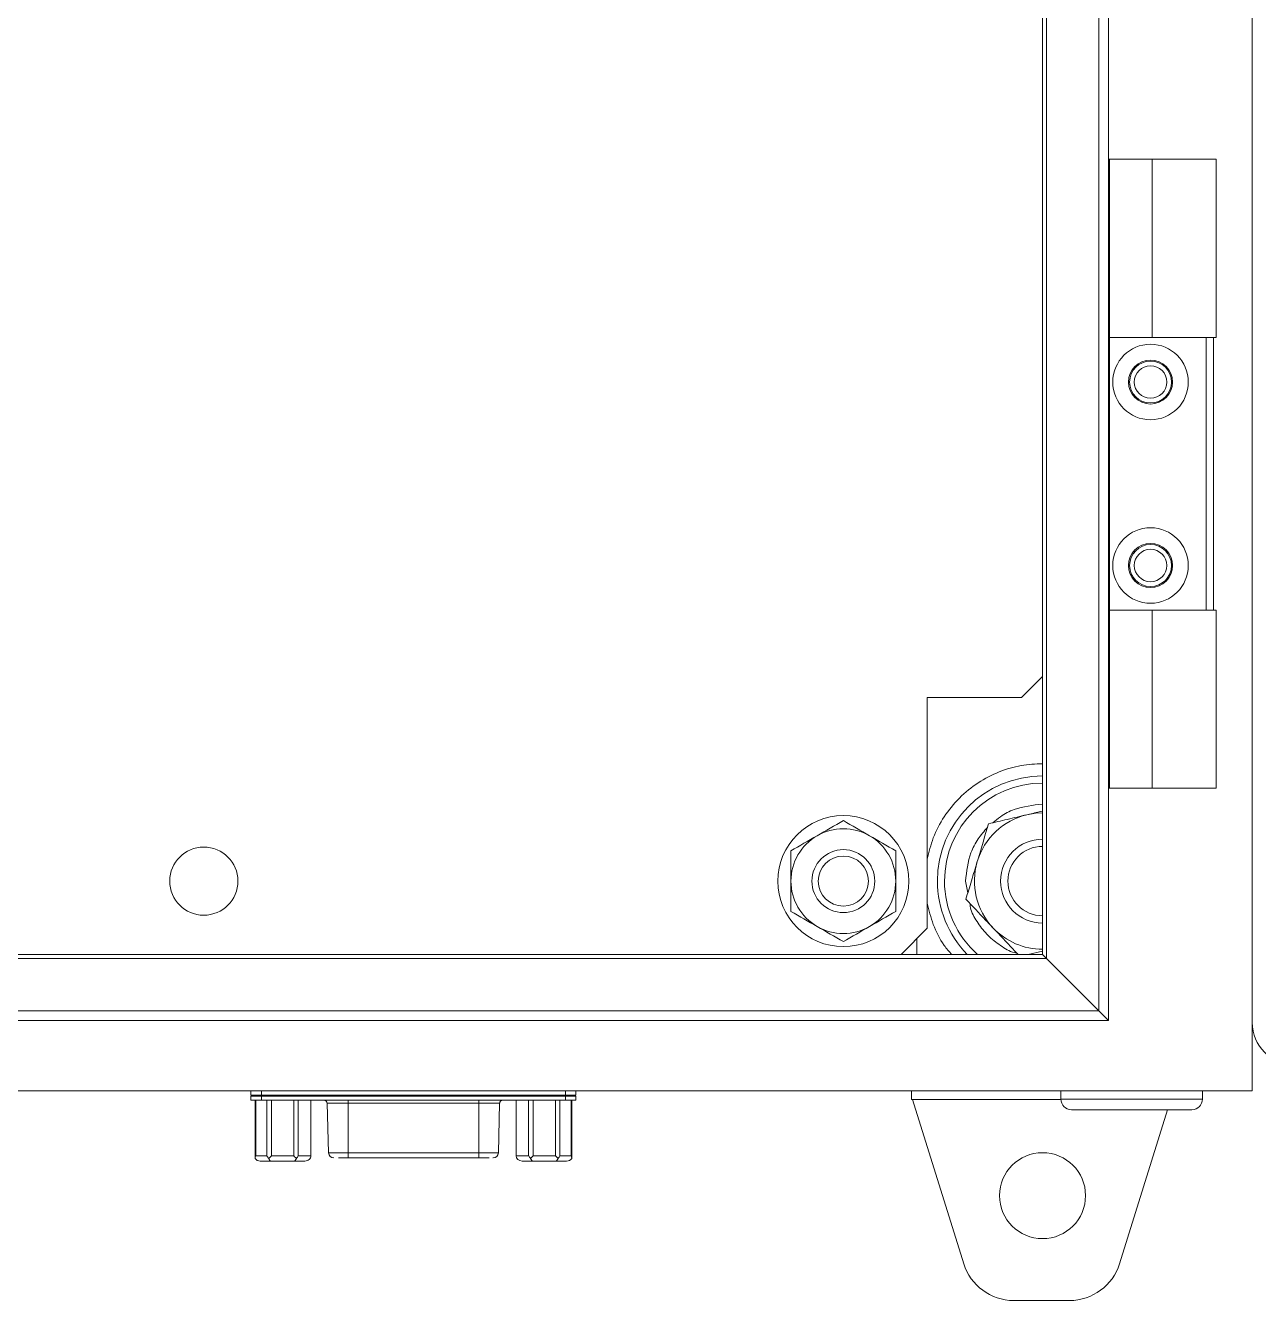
# Model space of a CAD drawing. Extents: x 4137 to 28680, y 2446 to 6814.
# Drawn here: x 10953.7 to 11071.3, y 4737.6 to 4859.2 of the extents above; entities that cross this region are included whole.
import ezdxf

# ---------------------------------------------------------------- set-up
doc = ezdxf.new("R2010")
doc.units = 0
doc.header["$LTSCALE"] = 0.5
doc.layers.get('0').update_dxf_attribs({"linetype": 'CONTINUOUS'})

msp = doc.modelspace()

# ---------------------------------------------------------------- linework, layer by layer
at = {"color": 7, "linetype": 'Continuous', "lineweight": 15}
for p, q in [((11070.68, 4757.59), (11070.68, 5057.59)), ((11070.68, 4757.59), (11070.68, 5057.59)), ((11056.98, 5050.9), (11056.98, 4764.28)), ((11056.98, 5050.9), (11056.98, 4764.28)), ((11070.68, 5051.09), (11070.68, 4764.09)), ((11070.68, 5051.09), (11070.68, 4764.09)), ((11056.06, 5049.97), (11056.06, 4765.21)), ((11056.06, 5049.97), (11056.06, 4765.21)), ((11050.68, 5044.59), (11050.68, 4770.59)), ((11050.68, 5044.59), (11050.68, 4770.59)), ((11051.07, 4770.2), (11051.07, 5044.98)), ((11051.07, 4770.2), (11051.07, 5044.98)), ((11057.06, 4846.44), (11056.98, 4846.44)), ((11057.06, 4846.44), (11056.98, 4846.44)), ((11057.06, 4829.44), (11057.06, 4846.44)), ((11057.06, 4846.44), (11061.12, 4846.44)), ((11057.06, 4829.44), (11057.06, 4846.44)), ((11057.06, 4846.44), (11061.12, 4846.44)), ((11061.12, 4846.44), (11061.12, 4829.44)), ((11061.12, 4846.44), (11067.23, 4846.44)), ((11061.12, 4846.44), (11061.12, 4829.44)), ((11061.12, 4846.44), (11067.23, 4846.44)), ((11067.23, 4829.44), (11067.23, 4846.44)), ((11067.23, 4829.44), (11067.23, 4846.44)), ((11056.98, 4829.44), (11057.06, 4829.44)), ((11056.98, 4829.44), (11057.06, 4829.44)), ((11061.12, 4829.44), (11057.06, 4829.44)), ((11061.12, 4829.44), (11057.06, 4829.44)), ((11057.08, 4803.44), (11057.08, 4829.44)), ((11057.08, 4803.44), (11057.08, 4829.44)), ((11061.12, 4829.44), (11067.23, 4829.44)), ((11061.12, 4829.44), (11067.23, 4829.44)), ((11066.28, 4829.44), (11066.28, 4803.44)), ((11066.28, 4829.44), (11066.28, 4803.44)), ((11066.98, 4803.44), (11066.98, 4829.44)), ((11066.98, 4803.44), (11066.98, 4829.44)), ((11056.98, 4803.44), (11057.06, 4803.44)), ((11056.98, 4803.44), (11057.06, 4803.44)), ((11057.06, 4786.44), (11057.06, 4803.44)), ((11057.06, 4803.44), (11061.12, 4803.44)), ((11057.06, 4786.44), (11057.06, 4803.44)), ((11057.06, 4803.44), (11061.12, 4803.44)), ((11061.12, 4803.44), (11061.12, 4786.44)), ((11067.23, 4803.44), (11061.12, 4803.44)), ((11061.12, 4803.44), (11061.12, 4786.44)), ((11067.23, 4803.44), (11061.12, 4803.44)), ((11067.23, 4786.44), (11067.23, 4803.44)), ((11067.23, 4786.44), (11067.23, 4803.44)), ((11050.68, 4797.09), (11048.68, 4795.09)), ((11050.68, 4797.09), (11048.68, 4795.09)), ((11048.68, 4795.09), (11039.68, 4795.09)), ((11039.68, 4795.09), (11039.68, 4773.09)), ((11048.68, 4795.09), (11039.68, 4795.09)), ((11039.68, 4795.09), (11039.68, 4773.09)), ((11056.98, 4786.44), (11057.06, 4786.44)), ((11056.98, 4786.44), (11057.06, 4786.44)), ((11057.06, 4786.44), (11061.12, 4786.44)), ((11057.06, 4786.44), (11061.12, 4786.44)), ((11061.12, 4786.44), (11067.23, 4786.44)), ((11061.12, 4786.44), (11067.23, 4786.44)), ((11039.68, 4773.09), (11037.18, 4770.59)), ((11039.68, 4773.09), (11037.18, 4770.59)), ((11038.68, 4770.59), (11038.68, 4772.09)), ((11038.68, 4770.59), (11038.68, 4772.09)), ((11050.68, 4770.59), (10883.68, 4770.59)), ((11050.68, 4770.59), (10883.68, 4770.59)), ((11050.68, 4770.91), (11049.32, 4770.59)), ((11050.68, 4770.91), (11049.32, 4770.59)), ((10883.28, 4770.2), (11051.07, 4770.2)), ((10883.28, 4770.2), (11051.07, 4770.2)), ((11056.06, 4765.21), (11051.07, 4770.2)), ((11056.06, 4765.21), (11051.07, 4770.2)), ((11056.06, 4765.21), (10878.29, 4765.21)), ((11056.06, 4765.21), (10878.29, 4765.21)), ((11056.06, 4765.21), (11056.98, 4764.28)), ((11056.06, 4765.21), (11056.98, 4764.28)), ((11056.98, 4764.28), (10877.37, 4764.28)), ((11056.98, 4764.28), (10877.37, 4764.28)), ((10870.68, 4757.59), (11070.68, 4757.59)), ((10870.68, 4757.59), (11070.68, 4757.59)), ((10975.18, 4757.19), (10975.18, 4757.59)), ((10975.18, 4757.19), (10975.18, 4757.59)), ((10975.18, 4757.19), (10976.18, 4757.19)), ((10975.18, 4757.19), (10976.18, 4757.19)), ((10975.18, 4756.69), (10975.18, 4757.09)), ((10976.18, 4757.09), (10975.18, 4757.09)), ((10975.18, 4756.69), (10975.18, 4757.09)), ((10976.18, 4757.09), (10975.18, 4757.09)), ((10976.18, 4757.19), (10976.18, 4757.59)), ((10976.18, 4757.19), (10976.18, 4757.59)), ((10976.18, 4757.19), (11005.18, 4757.19)), ((10976.18, 4757.19), (11005.18, 4757.19)), ((10976.18, 4756.69), (10976.18, 4757.09)), ((11005.18, 4757.09), (10976.18, 4757.09)), ((10976.18, 4756.69), (10976.18, 4757.09)), ((11005.18, 4757.09), (10976.18, 4757.09)), ((10976.68, 4757.19), (10976.68, 4757.09)), ((10976.68, 4757.19), (10976.68, 4757.09)), ((10979.68, 4757.09), (10979.68, 4757.19)), ((10979.68, 4757.09), (10979.68, 4757.19)), ((10983.25, 4757.19), (10983.25, 4757.09)), ((10983.25, 4757.19), (10983.25, 4757.09)), ((10998.11, 4757.09), (10998.11, 4757.19)), ((10998.11, 4757.09), (10998.11, 4757.19)), ((11001.68, 4757.19), (11001.68, 4757.09)), ((11001.68, 4757.19), (11001.68, 4757.09)), ((11004.68, 4757.09), (11004.68, 4757.19)), ((11004.68, 4757.09), (11004.68, 4757.19)), ((11005.18, 4757.19), (11005.18, 4757.59)), ((11005.18, 4757.19), (11005.18, 4757.59)), ((11005.18, 4757.19), (11006.18, 4757.19)), ((11005.18, 4757.19), (11006.18, 4757.19)), ((11005.18, 4757.09), (11005.18, 4756.69)), ((11006.18, 4757.09), (11005.18, 4757.09)), ((11005.18, 4757.09), (11005.18, 4756.69)), ((11006.18, 4757.09), (11005.18, 4757.09)), ((11006.18, 4757.19), (11006.18, 4757.59)), ((11006.18, 4757.19), (11006.18, 4757.59)), ((11006.18, 4756.69), (11006.18, 4757.09)), ((11006.18, 4756.69), (11006.18, 4757.09)), ((11038.18, 4757.59), (11038.18, 4756.76)), ((11038.18, 4757.59), (11038.18, 4756.76)), ((11052.43, 4757.59), (11052.43, 4756.79)), ((11052.43, 4757.59), (11052.43, 4756.79)), ((11065.93, 4756.79), (11065.93, 4757.59)), ((11065.93, 4756.79), (11065.93, 4757.59)), ((10976.18, 4756.69), (10975.18, 4756.69)), ((10976.18, 4756.69), (10975.18, 4756.69)), ((10975.57, 4756.69), (10975.57, 4751.14)), ((10975.57, 4756.69), (10975.57, 4751.14)), ((10975.64, 4756.69), (10975.64, 4751.39)), ((10975.64, 4756.69), (10975.64, 4751.39)), ((11005.18, 4756.69), (10976.18, 4756.69)), ((11005.18, 4756.69), (10976.18, 4756.69)), ((10976.7, 4751.39), (10976.7, 4756.69)), ((10976.7, 4751.39), (10976.7, 4756.69)), ((10977.13, 4756.69), (10977.13, 4751.39)), ((10977.13, 4756.69), (10977.13, 4751.39)), ((10979.26, 4751.39), (10979.26, 4756.69)), ((10979.26, 4751.39), (10979.26, 4756.69)), ((10979.69, 4756.69), (10979.69, 4751.39)), ((10979.69, 4756.69), (10979.69, 4751.39)), ((10980.89, 4756.69), (10980.89, 4751.39)), ((10980.89, 4756.69), (10980.89, 4751.39)), ((10982.45, 4756.4), (10982.58, 4751.68)), ((10982.45, 4756.4), (10982.58, 4751.68)), ((10984.45, 4756.4), (10984.45, 4756.69)), ((10984.45, 4756.4), (10984.45, 4756.69)), ((10984.45, 4756.4), (10996.91, 4756.4)), ((10984.45, 4751.68), (10984.45, 4756.4)), ((10984.45, 4756.4), (10996.91, 4756.4)), ((10984.45, 4751.68), (10984.45, 4756.4)), ((10996.91, 4756.69), (10996.91, 4756.4)), ((10996.91, 4756.69), (10996.91, 4756.4)), ((10996.91, 4756.4), (10996.91, 4751.68)), ((10996.91, 4756.4), (10996.91, 4751.68)), ((10998.78, 4751.68), (10998.9, 4756.4)), ((10998.78, 4751.68), (10998.9, 4756.4)), ((11000.46, 4756.69), (11000.46, 4751.39)), ((11000.46, 4756.69), (11000.46, 4751.39)), ((11001.66, 4751.39), (11001.66, 4756.69)), ((11001.66, 4751.39), (11001.66, 4756.69)), ((11002.1, 4756.69), (11002.1, 4751.39)), ((11002.1, 4756.69), (11002.1, 4751.39)), ((11004.22, 4751.39), (11004.22, 4756.69)), ((11004.22, 4751.39), (11004.22, 4756.69)), ((11004.65, 4756.69), (11004.65, 4751.39)), ((11004.65, 4756.69), (11004.65, 4751.39)), ((11006.18, 4756.69), (11005.18, 4756.69)), ((11006.18, 4756.69), (11005.18, 4756.69)), ((11005.71, 4751.39), (11005.71, 4756.69)), ((11005.71, 4751.39), (11005.71, 4756.69)), ((11005.78, 4751.14), (11005.78, 4756.69)), ((11005.78, 4751.14), (11005.78, 4756.69)), ((11038.18, 4756.76), (11038.26, 4756.76)), ((11038.18, 4756.76), (11038.26, 4756.76)), ((11038.26, 4756.76), (11052.43, 4756.76)), ((11038.26, 4756.76), (11043.16, 4741.1)), ((11038.26, 4756.76), (11052.43, 4756.76)), ((11038.26, 4756.76), (11043.16, 4741.1)), ((11058.02, 4741.1), (11062.61, 4755.79)), ((11058.02, 4741.1), (11062.61, 4755.79)), ((10976.7, 4751.39), (10975.64, 4751.39)), ((10976.7, 4751.39), (10975.64, 4751.39)), ((10976.88, 4751.14), (10977.13, 4751.39)), ((10976.88, 4751.14), (10977.13, 4751.39)), ((10979.26, 4751.39), (10977.13, 4751.39)), ((10979.26, 4751.39), (10977.13, 4751.39)), ((10980.89, 4751.39), (10979.69, 4751.39)), ((10980.89, 4751.39), (10979.69, 4751.39)), ((10983.09, 4751.19), (10983.08, 4751.19)), ((10983.09, 4751.19), (10983.08, 4751.19)), ((10983.53, 4751.19), (10984.45, 4751.19)), ((10983.53, 4751.19), (10984.45, 4751.19)), ((10984.45, 4751.68), (10996.91, 4751.68)), ((10984.45, 4751.19), (10984.45, 4751.68)), ((10984.45, 4751.68), (10996.91, 4751.68)), ((10984.45, 4751.19), (10984.45, 4751.68)), ((10984.45, 4751.19), (10996.91, 4751.19)), ((10984.45, 4751.19), (10996.91, 4751.19)), ((10996.91, 4751.68), (10996.91, 4751.19)), ((10996.91, 4751.68), (10996.91, 4751.19)), ((10996.91, 4751.19), (10997.83, 4751.19)), ((10996.91, 4751.19), (10997.83, 4751.19)), ((10998.27, 4751.19), (10998.26, 4751.19)), ((10998.27, 4751.19), (10998.26, 4751.19)), ((11001.66, 4751.39), (11000.46, 4751.39)), ((11001.66, 4751.39), (11000.46, 4751.39)), ((11004.22, 4751.39), (11002.1, 4751.39)), ((11004.22, 4751.39), (11002.1, 4751.39)), ((11005.71, 4751.39), (11004.65, 4751.39)), ((11005.71, 4751.39), (11004.65, 4751.39)), ((10976.07, 4750.89), (10977.13, 4750.89)), ((10976.07, 4750.89), (10977.13, 4750.89)), ((10977.13, 4750.89), (10979.26, 4750.89)), ((10977.13, 4750.89), (10979.26, 4750.89)), ((10979.26, 4750.89), (10980.32, 4750.89)), ((10979.26, 4750.89), (10980.32, 4750.89)), ((11001.04, 4750.89), (11002.1, 4750.89)), ((11001.04, 4750.89), (11002.1, 4750.89)), ((11002.1, 4750.89), (11004.22, 4750.89)), ((11002.1, 4750.89), (11004.22, 4750.89)), ((11004.22, 4750.89), (11005.28, 4750.89)), ((11004.22, 4750.89), (11005.28, 4750.89)), ((11047.93, 4737.59), (11053.25, 4737.59)), ((11047.93, 4737.59), (11053.25, 4737.59))]:
    msp.add_line(p, q, dxfattribs=at)
at = {"color": 8, "linetype": 'Continuous', "lineweight": 15}
for p, q in [((11043.55, 4776.47), (11043.34, 4777.59)), ((11043.55, 4776.47), (11043.34, 4777.59)), ((10984.45, 4757.09), (10984.45, 4757.19)), ((10984.45, 4757.09), (10984.45, 4757.19)), ((10996.91, 4757.09), (10996.91, 4757.19)), ((10996.91, 4757.09), (10996.91, 4757.19)), ((10982.45, 4756.4), (10984.45, 4756.4)), ((10982.45, 4756.4), (10984.45, 4756.4)), ((10996.91, 4756.4), (10998.9, 4756.4)), ((10996.91, 4756.4), (10998.9, 4756.4)), ((11052.43, 4756.79), (11065.93, 4756.79)), ((11052.43, 4756.79), (11065.93, 4756.79)), ((10982.58, 4751.68), (10984.45, 4751.68)), ((10982.58, 4751.68), (10984.45, 4751.68)), ((10996.91, 4751.68), (10998.78, 4751.68)), ((10996.91, 4751.68), (10998.78, 4751.68))]:
    msp.add_line(p, q, dxfattribs=at)
at = {"color": 7, "linetype": 'Continuous', "lineweight": 15, "flags": 128}
for points in [[(11050.68, 4784.09), (11050.02, 4784.06), (11049.18, 4783.92)], [(11050.68, 4784.09), (11050.02, 4784.06), (11049.18, 4783.92)], [(11050.68, 4770.59), (11050.72, 4770.55), (11050.85, 4770.41), (11051.07, 4770.2)], [(11050.68, 4770.59), (11050.72, 4770.55), (11050.85, 4770.41), (11051.07, 4770.2)], [(10979.26, 4751.39), (10979.34, 4751.3), (10979.43, 4751.22), (10979.51, 4751.14)], [(10979.26, 4751.39), (10979.34, 4751.3), (10979.43, 4751.22), (10979.51, 4751.14)], [(11001.85, 4751.14), (11001.93, 4751.22), (11002.01, 4751.3), (11002.1, 4751.39)], [(11001.85, 4751.14), (11001.93, 4751.22), (11002.01, 4751.3), (11002.1, 4751.39)], [(11004.22, 4751.39), (11004.31, 4751.3), (11004.39, 4751.22), (11004.47, 4751.14)], [(11004.22, 4751.39), (11004.31, 4751.3), (11004.39, 4751.22), (11004.47, 4751.14)]]:
    msp.add_lwpolyline(points, dxfattribs=at)
at = {"color": 7, "linetype": 'Continuous', "lineweight": 15}
for centre, radius in [((11060.98, 4825.19), 3.6), ((11060.98, 4825.19), 3.6), ((11060.98, 4825.19), 2.1), ((11060.98, 4825.19), 2.1), ((11060.98, 4825.19), 2), ((11060.98, 4825.19), 2), ((11060.98, 4825.19), 1.55), ((11060.98, 4825.19), 1.55), ((11060.98, 4807.69), 3.6), ((11060.98, 4807.69), 3.6), ((11060.98, 4807.69), 2.1), ((11060.98, 4807.69), 2.1), ((11060.98, 4807.69), 2), ((11060.98, 4807.69), 2), ((11060.98, 4807.69), 1.55), ((11060.98, 4807.69), 1.55), ((11031.68, 4777.59), 6.25), ((11031.68, 4777.59), 6.25), ((10970.68, 4777.59), 3.25), ((10970.68, 4777.59), 3.25), ((11031.68, 4777.59), 3), ((11031.68, 4777.59), 3), ((11031.68, 4777.59), 2.39), ((11031.68, 4777.59), 2.39), ((11050.68, 4747.59), 4.1), ((11050.68, 4747.59), 4.1)]:
    msp.add_circle(centre, radius, dxfattribs=at)
at = {"color": 8, "linetype": 'Continuous', "lineweight": 15}
for radius, start, end in [(10.03, 90, 180), (10.03, 90, 180), (9.35, 90, 180), (9.35, 90, 180), (10.03, 180, 224.2343), (10.03, 180, 224.2343), (9.35, 180, 228.4573), (9.35, 180, 228.4573)]:
    msp.add_arc((11050.68, 4777.59), radius, start, end, dxfattribs=at)
at = {"color": 7, "linetype": 'Continuous', "lineweight": 15}
for centre, radius, start, end in [((11050.68, 4777.59), 6.5, 103.2983, 163.2983), ((11050.68, 4777.59), 6.5, 103.2983, 163.2983), ((11031.68, 4777.59), 5, 120, 180), ((11031.68, 4777.59), 5, 120, 180), ((11031.68, 4777.59), 5, 60, 120), ((11031.68, 4777.59), 5, 60, 120), ((11031.68, 4777.59), 5, 0, 60), ((11031.68, 4777.59), 5, 0, 60), ((11050.68, 4777.59), 4, 90, 180), ((11050.68, 4777.59), 4, 90, 180), ((11050.68, 4777.59), 3.31, 90, 180), ((11050.68, 4777.59), 3.31, 90, 180), ((11050.68, 4777.59), 6.5, 163.2983, 223.2983), ((11050.68, 4777.59), 6.5, 163.2983, 223.2983), ((11031.68, 4777.59), 5, 180, 240), ((11031.68, 4777.59), 5, 180, 240), ((11031.68, 4777.59), 5, 300, 0), ((11031.68, 4777.59), 5, 300, 0), ((11050.68, 4777.59), 4, 180, 270), ((11050.68, 4777.59), 4, 180, 270), ((11050.68, 4777.59), 3.31, 180, 270), ((11050.68, 4777.59), 3.31, 180, 270), ((11031.68, 4777.59), 5, 240, 300), ((11031.68, 4777.59), 5, 240, 300), ((11050.68, 4777.59), 6.5, 223.2983, 270), ((11050.68, 4777.59), 6.5, 223.2983, 270), ((11074.68, 4764.09), 4, 180, 270), ((11074.68, 4764.09), 4, 180, 270), ((10982.15, 4756.39), 0.3, 1.5, 90), ((10982.15, 4756.39), 0.3, 1.5, 90), ((10999.2, 4756.39), 0.3, 90, 178.5), ((10999.2, 4756.39), 0.3, 90, 178.5), ((11053.43, 4756.79), 1, 180, 270), ((11053.43, 4756.79), 1, 180, 270), ((11064.93, 4756.79), 1, 270, 0), ((11064.93, 4756.79), 1, 270, 0), ((10983.08, 4751.69), 0.5, 181.5, 270), ((10983.08, 4751.69), 0.5, 181.5, 270), ((10998.28, 4751.69), 0.5, 270, 358.5), ((10998.28, 4751.69), 0.5, 270, 358.5), ((11047.93, 4742.59), 5, 197.354, 270), ((11047.93, 4742.59), 5, 197.354, 270), ((11053.25, 4742.59), 5, 270, 342.646), ((11053.25, 4742.59), 5, 270, 342.646)]:
    msp.add_arc(centre, radius, start, end, dxfattribs=at)
for centre, major_axis, ratio, start_param, end_param in [((10976.07, 4751.39), (0.433, 0.433), 0.57735, 2.094395, 2.617994), ((10976.07, 4751.39), (0.433, 0.433), 0.57735, 2.094395, 2.617994), ((10976.07, 4751.39), (0.577, 0), 0.866025, 3.665191, 4.712389), ((10976.07, 4751.39), (0.577, 0), 0.866025, 3.665191, 4.712389), ((10977.13, 4751.39), (-0.433, 0.433), 0.57735, 1.047198, 1.570796), ((10977.13, 4751.39), (-0.433, 0.433), 0.57735, 1.047198, 1.570796), ((10977.13, 4751.39), (0, 0.5), 0.57735, 2.094395, 3.141593), ((10977.13, 4751.39), (0, 0.5), 0.57735, 2.094395, 3.141593), ((10979.26, 4751.39), (0, 0.5), 0.57735, 3.141593, 4.18879), ((10979.26, 4751.39), (0, 0.5), 0.57735, 3.141593, 4.18879), ((10979.26, 4751.39), (0.433, 0.433), 0.57735, 4.712389, 5.235988), ((10979.26, 4751.39), (0.433, 0.433), 0.57735, 4.712389, 5.235988), ((10980.32, 4751.39), (-0.577, 0), 0.866025, 1.570796, 3.141593), ((10980.32, 4751.39), (-0.577, 0), 0.866025, 1.570796, 3.141593), ((11001.04, 4751.39), (0.577, 0), 0.866025, 3.141593, 4.712389), ((11001.04, 4751.39), (0.577, 0), 0.866025, 3.141593, 4.712389), ((11002.1, 4751.39), (-0.433, 0.433), 0.57735, 1.047198, 1.570796), ((11002.1, 4751.39), (-0.433, 0.433), 0.57735, 1.047198, 1.570796), ((11002.1, 4751.39), (0, 0.5), 0.57735, 2.094395, 3.141593), ((11002.1, 4751.39), (0, 0.5), 0.57735, 2.094395, 3.141593), ((11004.22, 4751.39), (0, 0.5), 0.57735, 3.141593, 4.18879), ((11004.22, 4751.39), (0, 0.5), 0.57735, 3.141593, 4.18879), ((11004.22, 4751.39), (0.433, 0.433), 0.57735, 4.712389, 5.235988), ((11004.22, 4751.39), (0.433, 0.433), 0.57735, 4.712389, 5.235988), ((11005.28, 4751.39), (-0.577, 0), 0.866025, 1.570796, 2.617994), ((11005.28, 4751.39), (-0.577, 0), 0.866025, 1.570796, 2.617994), ((11005.28, 4751.39), (0.433, -0.433), 0.57735, 0.523599, 1.047198), ((11005.28, 4751.39), (0.433, -0.433), 0.57735, 0.523599, 1.047198)]:
    msp.add_ellipse(centre, major_axis=major_axis, ratio=ratio, start_param=start_param, end_param=end_param, dxfattribs=at)
at = {"color": 8, "linetype": 'Continuous', "lineweight": 15}
for points, knots in [([(11039.68, 4779.68), (11039.84, 4780.37), (11040.19, 4781.79), (11041.25, 4783.78), (11042.7, 4785.57), (11044.49, 4787.02), (11046.5, 4788.06), (11048.59, 4788.68), (11049.99, 4788.76), (11050.68, 4788.79)], [0, 0, 0, 0, 0.136921, 0.282998, 0.432176, 0.581354, 0.727432, 0.867679, 1, 1, 1, 1]), ([(11039.68, 4779.68), (11039.84, 4780.37), (11040.19, 4781.79), (11041.25, 4783.78), (11042.7, 4785.57), (11044.49, 4787.02), (11046.5, 4788.06), (11048.59, 4788.68), (11049.99, 4788.76), (11050.68, 4788.79)], [0, 0, 0, 0, 0.136921, 0.282998, 0.432176, 0.581354, 0.727432, 0.867679, 1, 1, 1, 1]), ([(11045.95, 4783.15), (11046.18, 4783.35), (11046.79, 4783.88), (11048.34, 4784.67), (11049.76, 4784.83), (11050.68, 4784.93)], [0, 0, 0, 0, 0.178601, 0.466041, 1, 1, 1, 1]), ([(11045.95, 4783.15), (11046.18, 4783.35), (11046.79, 4783.88), (11048.34, 4784.67), (11049.76, 4784.83), (11050.68, 4784.93)], [0, 0, 0, 0, 0.178601, 0.466041, 1, 1, 1, 1]), ([(11043.34, 4777.59), (11043.44, 4778.51), (11043.59, 4779.93), (11044.48, 4781.62), (11045.11, 4782.35), (11045.42, 4782.7)], [0, 0, 0, 0, 0.487749, 0.750312, 1, 1, 1, 1]), ([(11043.34, 4777.59), (11043.44, 4778.51), (11043.59, 4779.93), (11044.48, 4781.62), (11045.11, 4782.35), (11045.42, 4782.7)], [0, 0, 0, 0, 0.487749, 0.750312, 1, 1, 1, 1]), ([(11042.01, 4770.59), (11041.76, 4770.87), (11041.03, 4771.73), (11040.2, 4773.4), (11039.85, 4774.82), (11039.68, 4775.5)], [0, 0, 0, 0, 0.203966, 0.614862, 1, 1, 1, 1]), ([(11042.01, 4770.59), (11041.76, 4770.87), (11041.03, 4771.73), (11040.2, 4773.4), (11039.85, 4774.82), (11039.68, 4775.5)], [0, 0, 0, 0, 0.203966, 0.614862, 1, 1, 1, 1]), ([(11048.22, 4770.72), (11048.14, 4770.74), (11047.57, 4770.83), (11046.64, 4771.45), (11045.44, 4772.35), (11044.52, 4773.55), (11043.88, 4774.59), (11043.77, 4775.27), (11043.74, 4775.47)], [0, 0, 0, 0, 0.036058, 0.253093, 0.474734, 0.696375, 0.913409, 1, 1, 1, 1]), ([(11048.22, 4770.72), (11048.14, 4770.74), (11047.57, 4770.83), (11046.64, 4771.45), (11045.44, 4772.35), (11044.52, 4773.55), (11043.88, 4774.59), (11043.77, 4775.27), (11043.74, 4775.47)], [0, 0, 0, 0, 0.036058, 0.253093, 0.474734, 0.696375, 0.913409, 1, 1, 1, 1])]:
    msp.add_open_spline(points, degree=3, knots=knots, dxfattribs=at)
at = {"color": 7, "linetype": 'Continuous', "lineweight": 15}
for points, knots in [([(11045.53, 4783.05), (11046.12, 4783.19), (11047.32, 4783.48), (11048.56, 4783.77), (11049.18, 4783.92)], [0, 0, 0, 0, 0.495459, 1, 1, 1, 1]), ([(11045.53, 4783.05), (11046.12, 4783.19), (11047.32, 4783.48), (11048.56, 4783.77), (11049.18, 4783.92)], [0, 0, 0, 0, 0.495459, 1, 1, 1, 1]), ([(11049.18, 4783.92), (11049.27, 4783.94), (11049.77, 4784.06), (11050.27, 4784.17), (11050.68, 4784.27)], [0, 0, 0, 0, 0.171751, 1, 1, 1, 1]), ([(11049.18, 4783.92), (11049.27, 4783.94), (11049.77, 4784.06), (11050.27, 4784.17), (11050.68, 4784.27)], [0, 0, 0, 0, 0.171751, 1, 1, 1, 1]), ([(11044.45, 4779.46), (11044.48, 4779.54), (11044.84, 4780.76), (11045.2, 4781.95), (11045.53, 4783.05)], [0, 0, 0, 0, 0.070215, 1, 1, 1, 1]), ([(11044.45, 4779.46), (11044.48, 4779.54), (11044.84, 4780.76), (11045.2, 4781.95), (11045.53, 4783.05)], [0, 0, 0, 0, 0.070215, 1, 1, 1, 1]), ([(11043.37, 4775.86), (11043.55, 4776.45), (11043.9, 4777.63), (11044.27, 4778.84), (11044.45, 4779.46)], [0, 0, 0, 0, 0.495458, 1, 1, 1, 1]), ([(11043.37, 4775.86), (11043.55, 4776.45), (11043.9, 4777.63), (11044.27, 4778.84), (11044.45, 4779.46)], [0, 0, 0, 0, 0.495458, 1, 1, 1, 1]), ([(11045.95, 4773.13), (11045.71, 4773.38), (11044.84, 4774.31), (11043.99, 4775.21), (11043.37, 4775.86)], [0, 0, 0, 0, 0.268633, 1, 1, 1, 1]), ([(11045.95, 4773.13), (11045.71, 4773.38), (11044.84, 4774.31), (11043.99, 4775.21), (11043.37, 4775.86)], [0, 0, 0, 0, 0.268633, 1, 1, 1, 1]), ([(11048.34, 4770.59), (11048.18, 4770.76), (11047.4, 4771.59), (11046.59, 4772.45), (11045.95, 4773.13)], [0, 0, 0, 0, 0.201238, 1, 1, 1, 1]), ([(11048.34, 4770.59), (11048.18, 4770.76), (11047.4, 4771.59), (11046.59, 4772.45), (11045.95, 4773.13)], [0, 0, 0, 0, 0.201238, 1, 1, 1, 1]), ([(11064.93, 4755.79), (11064.93, 4755.79), (11064.32, 4755.79), (11062.16, 4755.79), (11060.7, 4755.79), (11057.65, 4755.79), (11056.19, 4755.79), (11054.03, 4755.79), (11053.43, 4755.79), (11053.43, 4755.79)], [0, 0, 0, 0, 0.25, 0.25, 0.5, 0.5, 0.75, 0.75, 1, 1, 1, 1]), ([(11064.93, 4755.79), (11064.93, 4755.79), (11064.32, 4755.79), (11062.16, 4755.79), (11060.7, 4755.79), (11057.65, 4755.79), (11056.19, 4755.79), (11054.03, 4755.79), (11053.43, 4755.79), (11053.43, 4755.79)], [0, 0, 0, 0, 0.25, 0.25, 0.5, 0.5, 0.75, 0.75, 1, 1, 1, 1]), ([(10983.53, 4751.19), (10983.56, 4751.19), (10983.66, 4751.19), (10983.87, 4751.19), (10984.15, 4751.19), (10984.35, 4751.19), (10984.45, 4751.19)], [0, 0, 0, 0, 0.125546, 0.416855, 0.708422, 1, 1, 1, 1]), ([(10983.53, 4751.19), (10983.56, 4751.19), (10983.66, 4751.19), (10983.87, 4751.19), (10984.15, 4751.19), (10984.35, 4751.19), (10984.45, 4751.19)], [0, 0, 0, 0, 0.125546, 0.416855, 0.708422, 1, 1, 1, 1]), ([(10996.91, 4751.19), (10997.01, 4751.19), (10997.2, 4751.19), (10997.48, 4751.19), (10997.72, 4751.19), (10997.84, 4751.19), (10997.9, 4751.19)], [0, 0, 0, 0, 0.266118, 0.531745, 0.797864, 1, 1, 1, 1]), ([(10996.91, 4751.19), (10997.01, 4751.19), (10997.2, 4751.19), (10997.48, 4751.19), (10997.72, 4751.19), (10997.84, 4751.19), (10997.9, 4751.19)], [0, 0, 0, 0, 0.266118, 0.531745, 0.797864, 1, 1, 1, 1])]:
    msp.add_open_spline(points, degree=3, knots=knots, dxfattribs=at)
for points in [[(11031.68, 4783.36), (11030.85, 4782.89), (11030.01, 4782.4), (11029.18, 4781.92)], [(11031.68, 4783.36), (11030.85, 4782.89), (11030.01, 4782.4), (11029.18, 4781.92)], [(11034.18, 4781.92), (11033.34, 4782.4), (11032.51, 4782.89), (11031.68, 4783.36)], [(11034.18, 4781.92), (11033.34, 4782.4), (11032.51, 4782.89), (11031.68, 4783.36)], [(11029.18, 4781.92), (11028.34, 4781.44), (11027.51, 4780.96), (11026.68, 4780.48)], [(11029.18, 4781.92), (11028.34, 4781.44), (11027.51, 4780.96), (11026.68, 4780.48)], [(11036.68, 4780.48), (11035.85, 4780.96), (11035.01, 4781.44), (11034.18, 4781.92)], [(11036.68, 4780.48), (11035.85, 4780.96), (11035.01, 4781.44), (11034.18, 4781.92)], [(11026.68, 4780.48), (11026.68, 4779.52), (11026.68, 4778.56), (11026.68, 4777.59)], [(11026.68, 4780.48), (11026.68, 4779.52), (11026.68, 4778.56), (11026.68, 4777.59)], [(11036.68, 4777.59), (11036.68, 4778.56), (11036.68, 4779.52), (11036.68, 4780.48)], [(11036.68, 4777.59), (11036.68, 4778.56), (11036.68, 4779.52), (11036.68, 4780.48)], [(11026.68, 4777.59), (11026.68, 4776.62), (11026.68, 4775.66), (11026.68, 4774.7)], [(11026.68, 4777.59), (11026.68, 4776.62), (11026.68, 4775.66), (11026.68, 4774.7)], [(11036.68, 4774.7), (11036.68, 4775.66), (11036.68, 4776.62), (11036.68, 4777.59)], [(11036.68, 4774.7), (11036.68, 4775.66), (11036.68, 4776.62), (11036.68, 4777.59)], [(11026.68, 4774.7), (11027.51, 4774.22), (11028.34, 4773.74), (11029.18, 4773.26)], [(11026.68, 4774.7), (11027.51, 4774.22), (11028.34, 4773.74), (11029.18, 4773.26)], [(11034.18, 4773.26), (11035.01, 4773.74), (11035.85, 4774.22), (11036.68, 4774.7)], [(11034.18, 4773.26), (11035.01, 4773.74), (11035.85, 4774.22), (11036.68, 4774.7)], [(11029.18, 4773.26), (11030.01, 4772.78), (11030.85, 4772.3), (11031.68, 4771.82)], [(11029.18, 4773.26), (11030.01, 4772.78), (11030.85, 4772.3), (11031.68, 4771.82)], [(11031.68, 4771.82), (11032.51, 4772.3), (11033.34, 4772.78), (11034.18, 4773.26)], [(11031.68, 4771.82), (11032.51, 4772.3), (11033.34, 4772.78), (11034.18, 4773.26)]]:
    msp.add_open_spline(points, degree=3, dxfattribs=at)

doc.saveas('drawing.dxf')
